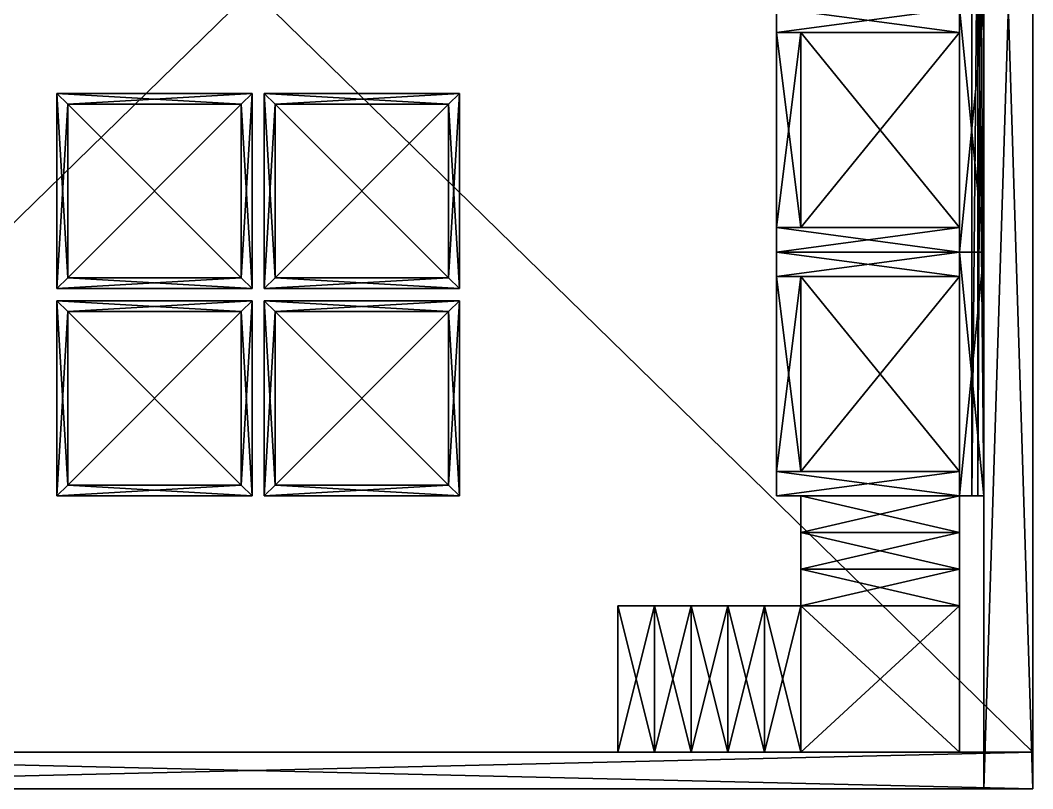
# Model space of a CAD drawing. Extents: x -512 to 512, y -512 to 512.
# Drawn here: x -152 to 512, y -512 to -8 of the extents above; entities that cross this region are included whole.
import ezdxf

# ---------------------------------------------------------------- set-up
doc = ezdxf.new("R2010")
doc.units = 0

msp = doc.modelspace()

# ---------------------------------------------------------------- meshes
at = {"layer": 'OBJECT009', "color": 50}
mesh = msp.add_polyface(dxfattribs=at)
corners = [(-512, -512, 256), (-512, -488, 256), (512, -488, 256), (512, -512, 256), (-512, -488, 224), (-512, -512, 224), (512, -512, 224), (512, -488, 224)]
mesh.append_faces([[corners[k] for k in face] for face in [(1, 3, 0), (5, 7, 4), (4, 0, 5), (6, 2, 7), (7, 1, 4), (5, 3, 6)]], dxfattribs={"vtx0": -1})
mesh.append_faces([[corners[k] for k in face] for face in [(1, 2, 3), (5, 6, 7), (4, 1, 0), (6, 3, 2), (7, 2, 1), (5, 0, 3)]], dxfattribs={"vtx2": -1})
at = {"layer": 'OBJECT060', "color": 50}
mesh = msp.add_polyface(dxfattribs=at)
corners = [(476, -320, 32), (476, 512, 32), (480, 512, 32), (480, -320, 32), (476, 512), (476, -320), (480, -320), (480, 512)]
mesh.append_faces([[corners[k] for k in face] for face in [(1, 3, 0), (5, 7, 4), (6, 2, 7), (4, 0, 5), (7, 1, 4), (5, 3, 6)]], dxfattribs={"vtx0": -1})
mesh.append_faces([[corners[k] for k in face] for face in [(1, 2, 3), (5, 6, 7), (6, 3, 2), (4, 1, 0), (7, 2, 1), (5, 0, 3)]], dxfattribs={"vtx2": -1})
at = {"layer": 'OBJECT061', "color": 50}
mesh = msp.add_polyface(dxfattribs=at)
corners = [(472, -320, 48), (472, 512, 48), (480, 512, 48), (480, -320, 48), (472, 512, 32), (472, -320, 32), (480, -320, 32), (480, 512, 32)]
mesh.append_faces([[corners[k] for k in face] for face in [(1, 3, 0), (5, 7, 4), (6, 2, 7), (4, 0, 5), (7, 1, 4), (5, 3, 6)]], dxfattribs={"vtx0": -1})
mesh.append_faces([[corners[k] for k in face] for face in [(1, 2, 3), (5, 6, 7), (6, 3, 2), (4, 1, 0), (7, 2, 1), (5, 0, 3)]], dxfattribs={"vtx2": -1})
at = {"layer": 'OBJECT066', "color": 50}
mesh = msp.add_polyface(dxfattribs=at)
corners = [(360, -344, -16), (360, -320, -16), (464, -320, -16), (464, -344, -16), (360, -320, -32), (360, -344, -32), (464, -344, -32), (464, -320, -32)]
mesh.append_faces([[corners[k] for k in face] for face in [(1, 3, 0), (5, 7, 4), (6, 2, 7), (4, 0, 5), (7, 1, 4), (5, 3, 6)]], dxfattribs={"vtx0": -1})
mesh.append_faces([[corners[k] for k in face] for face in [(1, 2, 3), (5, 6, 7), (6, 3, 2), (4, 1, 0), (7, 2, 1), (5, 0, 3)]], dxfattribs={"vtx2": -1})
at = {"layer": 'OBJECT067', "color": 50}
mesh = msp.add_polyface(dxfattribs=at)
corners = [(360, -368, -40), (360, -344, -40), (464, -344, -40), (464, -368, -40), (360, -344, -56), (360, -368, -56), (464, -368, -56), (464, -344, -56)]
mesh.append_faces([[corners[k] for k in face] for face in [(1, 3, 0), (5, 7, 4), (6, 2, 7), (4, 0, 5), (7, 1, 4), (5, 3, 6)]], dxfattribs={"vtx0": -1})
mesh.append_faces([[corners[k] for k in face] for face in [(1, 2, 3), (5, 6, 7), (6, 3, 2), (4, 1, 0), (7, 2, 1), (5, 0, 3)]], dxfattribs={"vtx2": -1})
at = {"layer": 'OBJECT068', "color": 50}
mesh = msp.add_polyface(dxfattribs=at)
corners = [(360, -392, -64), (360, -368, -64), (464, -368, -64), (464, -392, -64), (360, -368, -80), (360, -392, -80), (464, -392, -80), (464, -368, -80)]
mesh.append_faces([[corners[k] for k in face] for face in [(1, 3, 0), (5, 7, 4), (6, 2, 7), (4, 0, 5), (7, 1, 4), (5, 3, 6)]], dxfattribs={"vtx0": -1})
mesh.append_faces([[corners[k] for k in face] for face in [(1, 2, 3), (5, 6, 7), (6, 3, 2), (4, 1, 0), (7, 2, 1), (5, 0, 3)]], dxfattribs={"vtx2": -1})
at = {"layer": 'OBJECT069', "color": 50}
mesh = msp.add_polyface(dxfattribs=at)
corners = [(360, -488, -88), (360, -392, -88), (464, -392, -88), (464, -488, -88), (360, -392, -104), (360, -488, -104), (464, -488, -104), (464, -392, -104)]
mesh.append_faces([[corners[k] for k in face] for face in [(1, 3, 0), (5, 7, 4), (6, 2, 7), (4, 0, 5), (7, 1, 4), (5, 3, 6)]], dxfattribs={"vtx0": -1})
mesh.append_faces([[corners[k] for k in face] for face in [(1, 2, 3), (5, 6, 7), (6, 3, 2), (4, 1, 0), (7, 2, 1), (5, 0, 3)]], dxfattribs={"vtx2": -1})
at = {"layer": 'OBJECT070', "color": 50}
mesh = msp.add_polyface(dxfattribs=at)
corners = [(336, -488, -112), (336, -392, -112), (360, -392, -112), (360, -488, -112), (336, -392, -128), (336, -488, -128), (360, -488, -128), (360, -392, -128)]
mesh.append_faces([[corners[k] for k in face] for face in [(1, 3, 0), (5, 7, 4), (6, 2, 7), (4, 0, 5), (7, 1, 4), (5, 3, 6)]], dxfattribs={"vtx0": -1})
mesh.append_faces([[corners[k] for k in face] for face in [(1, 2, 3), (5, 6, 7), (6, 3, 2), (4, 1, 0), (7, 2, 1), (5, 0, 3)]], dxfattribs={"vtx2": -1})
at = {"layer": 'OBJECT071', "color": 50}
mesh = msp.add_polyface(dxfattribs=at)
corners = [(312, -488, -136), (312, -392, -136), (336, -392, -136), (336, -488, -136), (312, -392, -152), (312, -488, -152), (336, -488, -152), (336, -392, -152)]
mesh.append_faces([[corners[k] for k in face] for face in [(1, 3, 0), (5, 7, 4), (6, 2, 7), (4, 0, 5), (7, 1, 4), (5, 3, 6)]], dxfattribs={"vtx0": -1})
mesh.append_faces([[corners[k] for k in face] for face in [(1, 2, 3), (5, 6, 7), (6, 3, 2), (4, 1, 0), (7, 2, 1), (5, 0, 3)]], dxfattribs={"vtx2": -1})
at = {"layer": 'OBJECT072', "color": 50}
mesh = msp.add_polyface(dxfattribs=at)
corners = [(288, -488, -160), (288, -392, -160), (312, -392, -160), (312, -488, -160), (288, -392, -176), (288, -488, -176), (312, -488, -176), (312, -392, -176)]
mesh.append_faces([[corners[k] for k in face] for face in [(1, 3, 0), (5, 7, 4), (6, 2, 7), (4, 0, 5), (7, 1, 4), (5, 3, 6)]], dxfattribs={"vtx0": -1})
mesh.append_faces([[corners[k] for k in face] for face in [(1, 2, 3), (5, 6, 7), (6, 3, 2), (4, 1, 0), (7, 2, 1), (5, 0, 3)]], dxfattribs={"vtx2": -1})
at = {"layer": 'OBJECT073', "color": 50}
mesh = msp.add_polyface(dxfattribs=at)
corners = [(264, -488, -184), (264, -392, -184), (288, -392, -184), (288, -488, -184), (264, -392, -200), (264, -488, -200), (288, -488, -200), (288, -392, -200)]
mesh.append_faces([[corners[k] for k in face] for face in [(1, 3, 0), (5, 7, 4), (6, 2, 7), (4, 0, 5), (7, 1, 4), (5, 3, 6)]], dxfattribs={"vtx0": -1})
mesh.append_faces([[corners[k] for k in face] for face in [(1, 2, 3), (5, 6, 7), (6, 3, 2), (4, 1, 0), (7, 2, 1), (5, 0, 3)]], dxfattribs={"vtx2": -1})
at = {"layer": 'OBJECT074', "color": 50}
mesh = msp.add_polyface(dxfattribs=at)
corners = [(240, -488, -208), (240, -392, -208), (264, -392, -208), (264, -488, -208), (240, -392, -224), (240, -488, -224), (264, -488, -224), (264, -392, -224)]
mesh.append_faces([[corners[k] for k in face] for face in [(1, 3, 0), (5, 7, 4), (6, 2, 7), (4, 0, 5), (7, 1, 4), (5, 3, 6)]], dxfattribs={"vtx0": -1})
mesh.append_faces([[corners[k] for k in face] for face in [(1, 2, 3), (5, 6, 7), (6, 3, 2), (4, 1, 0), (7, 2, 1), (5, 0, 3)]], dxfattribs={"vtx2": -1})
at = {"layer": 'OBJECT075', "color": 50}
mesh = msp.add_polyface(dxfattribs=at)
corners = [(-512, -512, -224), (-512, -488, -224), (512, -488, -224), (512, -512, -224), (-512, -488, -256), (-512, -512, -256), (512, -512, -256), (512, -488, -256)]
mesh.append_faces([[corners[k] for k in face] for face in [(1, 3, 0), (5, 7, 4), (4, 0, 5), (6, 2, 7), (7, 1, 4), (5, 3, 6)]], dxfattribs={"vtx0": -1})
mesh.append_faces([[corners[k] for k in face] for face in [(1, 2, 3), (5, 6, 7), (4, 1, 0), (6, 3, 2), (7, 2, 1), (5, 0, 3)]], dxfattribs={"vtx2": -1})
at = {"layer": 'OBJECT076', "color": 50}
mesh = msp.add_polyface(dxfattribs=at)
corners = [(-512, 512, -256), (-512, -488, -256), (512, -488, -256), (512, 512, -256), (-512, -488, -224), (-512, 512, -224), (512, 512, -224), (512, -488, -224)]
mesh.append_faces([[corners[k] for k in face] for face in [(1, 3, 0), (1, 5, 4), (3, 7, 6), (0, 6, 5), (2, 4, 7), (5, 7, 4)]], dxfattribs={"vtx0": -1})
mesh.append_faces([[corners[k] for k in face] for face in [(1, 2, 3), (1, 0, 5), (3, 2, 7), (0, 3, 6), (2, 1, 4), (5, 6, 7)]], dxfattribs={"vtx2": -1})
at = {"layer": 'OBJECT077', "color": 50}
mesh = msp.add_polyface(dxfattribs=at)
corners = [(480, -512), (480, -512, -224), (480, 512, -224), (480, 512), (512, 512, -224), (512, 512), (512, -512, -224), (512, -512)]
mesh.append_faces([[corners[k] for k in face] for face in [(1, 3, 0), (2, 5, 3), (1, 7, 6), (0, 5, 7), (2, 6, 4), (4, 7, 5)]], dxfattribs={"vtx0": -1})
mesh.append_faces([[corners[k] for k in face] for face in [(1, 2, 3), (2, 4, 5), (1, 0, 7), (0, 3, 5), (2, 1, 6), (4, 6, 7)]], dxfattribs={"vtx2": -1})
at = {"layer": 'OBJECT079', "color": 50}
mesh = msp.add_polyface(dxfattribs=at)
corners = [(-512, -488, 256), (-512, 512, 256), (512, 512, 256), (512, -488, 256), (-512, 512, 224), (-512, -488, 224), (512, -488, 224), (512, 512, 224)]
mesh.append_faces([[corners[k] for k in face] for face in [(1, 3, 0), (1, 5, 4), (3, 7, 6), (2, 4, 7), (0, 6, 5), (5, 7, 4)]], dxfattribs={"vtx0": -1})
mesh.append_faces([[corners[k] for k in face] for face in [(1, 2, 3), (1, 0, 5), (3, 2, 7), (2, 1, 4), (0, 3, 6), (5, 6, 7)]], dxfattribs={"vtx2": -1})
at = {"layer": 'OBJECT082', "color": 50}
mesh = msp.add_polyface(dxfattribs=at)
corners = [(480, -512, 224), (480, -512), (480, 512), (480, 512, 224), (512, 512), (512, 512, 224), (512, -512), (512, -512, 224)]
mesh.append_faces([[corners[k] for k in face] for face in [(1, 3, 0), (2, 5, 3), (1, 7, 6), (0, 5, 7), (2, 6, 4), (4, 7, 5)]], dxfattribs={"vtx0": -1})
mesh.append_faces([[corners[k] for k in face] for face in [(1, 2, 3), (2, 4, 5), (1, 0, 7), (0, 3, 5), (2, 1, 6), (4, 6, 7)]], dxfattribs={"vtx2": -1})
at = {"layer": 'OBJECT102', "color": 50}
mesh = msp.add_polyface(dxfattribs=at)
corners = [(344, -144), (344, -16), (360, -16), (360, -144), (344, -16, -32), (344, -144, -32), (360, -144, -32), (360, -16, -32)]
mesh.append_faces([[corners[k] for k in face] for face in [(1, 3, 0), (5, 7, 4), (6, 2, 7), (4, 0, 5), (7, 1, 4), (5, 3, 6)]], dxfattribs={"vtx0": -1})
mesh.append_faces([[corners[k] for k in face] for face in [(1, 2, 3), (5, 6, 7), (6, 3, 2), (4, 1, 0), (7, 2, 1), (5, 0, 3)]], dxfattribs={"vtx2": -1})
at = {"layer": 'OBJECT103', "color": 50}
mesh = msp.add_polyface(dxfattribs=at)
corners = [(344, -16), (344, 0), (464, 0), (464, -16), (344, 0, -32), (344, -16, -32), (464, -16, -32), (464, 0, -32)]
mesh.append_faces([[corners[k] for k in face] for face in [(1, 3, 0), (5, 7, 4), (6, 2, 7), (4, 0, 5), (7, 1, 4), (5, 3, 6)]], dxfattribs={"vtx0": -1})
mesh.append_faces([[corners[k] for k in face] for face in [(1, 2, 3), (5, 6, 7), (6, 3, 2), (4, 1, 0), (7, 2, 1), (5, 0, 3)]], dxfattribs={"vtx2": -1})
at = {"layer": 'OBJECT104', "color": 50}
mesh = msp.add_polyface(dxfattribs=at)
corners = [(464, -160), (464, 0), (480, 0), (480, -160), (464, 0, -32), (464, -160, -32), (480, -160, -32), (480, 0, -32)]
mesh.append_faces([[corners[k] for k in face] for face in [(1, 3, 0), (5, 7, 4), (6, 2, 7), (4, 0, 5), (7, 1, 4), (5, 3, 6)]], dxfattribs={"vtx0": -1})
mesh.append_faces([[corners[k] for k in face] for face in [(1, 2, 3), (5, 6, 7), (6, 3, 2), (4, 1, 0), (7, 2, 1), (5, 0, 3)]], dxfattribs={"vtx2": -1})
at = {"layer": 'OBJECT105', "color": 50}
mesh = msp.add_polyface(dxfattribs=at)
corners = [(344, -160), (344, -144), (464, -144), (464, -160), (344, -144, -32), (344, -160, -32), (464, -160, -32), (464, -144, -32)]
mesh.append_faces([[corners[k] for k in face] for face in [(1, 3, 0), (5, 7, 4), (6, 2, 7), (4, 0, 5), (7, 1, 4), (5, 3, 6)]], dxfattribs={"vtx0": -1})
mesh.append_faces([[corners[k] for k in face] for face in [(1, 2, 3), (5, 6, 7), (6, 3, 2), (4, 1, 0), (7, 2, 1), (5, 0, 3)]], dxfattribs={"vtx2": -1})
at = {"layer": 'OBJECT106', "color": 50}
mesh = msp.add_polyface(dxfattribs=at)
corners = [(360, -144, -8), (360, -16, -8), (464, -16, -8), (464, -144, -8), (360, -16, -24), (360, -144, -24), (464, -144, -24), (464, -16, -24)]
mesh.append_faces([[corners[k] for k in face] for face in [(1, 3, 0), (5, 7, 4), (6, 2, 7), (4, 0, 5), (7, 1, 4), (5, 3, 6)]], dxfattribs={"vtx0": -1})
mesh.append_faces([[corners[k] for k in face] for face in [(1, 2, 3), (5, 6, 7), (6, 3, 2), (4, 1, 0), (7, 2, 1), (5, 0, 3)]], dxfattribs={"vtx2": -1})
at = {"layer": 'OBJECT107', "color": 50}
mesh = msp.add_polyface(dxfattribs=at)
corners = [(344, -304), (344, -176), (360, -176), (360, -304), (344, -176, -32), (344, -304, -32), (360, -304, -32), (360, -176, -32)]
mesh.append_faces([[corners[k] for k in face] for face in [(1, 3, 0), (5, 7, 4), (6, 2, 7), (4, 0, 5), (7, 1, 4), (5, 3, 6)]], dxfattribs={"vtx0": -1})
mesh.append_faces([[corners[k] for k in face] for face in [(1, 2, 3), (5, 6, 7), (6, 3, 2), (4, 1, 0), (7, 2, 1), (5, 0, 3)]], dxfattribs={"vtx2": -1})
at = {"layer": 'OBJECT108', "color": 50}
mesh = msp.add_polyface(dxfattribs=at)
corners = [(344, -176), (344, -160), (464, -160), (464, -176), (344, -160, -32), (344, -176, -32), (464, -176, -32), (464, -160, -32)]
mesh.append_faces([[corners[k] for k in face] for face in [(1, 3, 0), (5, 7, 4), (6, 2, 7), (4, 0, 5), (7, 1, 4), (5, 3, 6)]], dxfattribs={"vtx0": -1})
mesh.append_faces([[corners[k] for k in face] for face in [(1, 2, 3), (5, 6, 7), (6, 3, 2), (4, 1, 0), (7, 2, 1), (5, 0, 3)]], dxfattribs={"vtx2": -1})
at = {"layer": 'OBJECT109', "color": 50}
mesh = msp.add_polyface(dxfattribs=at)
corners = [(464, -320), (464, -160), (480, -160), (480, -320), (464, -160, -32), (464, -320, -32), (480, -320, -32), (480, -160, -32)]
mesh.append_faces([[corners[k] for k in face] for face in [(1, 3, 0), (5, 7, 4), (6, 2, 7), (4, 0, 5), (7, 1, 4), (5, 3, 6)]], dxfattribs={"vtx0": -1})
mesh.append_faces([[corners[k] for k in face] for face in [(1, 2, 3), (5, 6, 7), (6, 3, 2), (4, 1, 0), (7, 2, 1), (5, 0, 3)]], dxfattribs={"vtx2": -1})
at = {"layer": 'OBJECT110', "color": 50}
mesh = msp.add_polyface(dxfattribs=at)
corners = [(344, -320), (344, -304), (464, -304), (464, -320), (344, -304, -32), (344, -320, -32), (464, -320, -32), (464, -304, -32)]
mesh.append_faces([[corners[k] for k in face] for face in [(1, 3, 0), (5, 7, 4), (6, 2, 7), (4, 0, 5), (7, 1, 4), (5, 3, 6)]], dxfattribs={"vtx0": -1})
mesh.append_faces([[corners[k] for k in face] for face in [(1, 2, 3), (5, 6, 7), (6, 3, 2), (4, 1, 0), (7, 2, 1), (5, 0, 3)]], dxfattribs={"vtx2": -1})
at = {"layer": 'OBJECT111', "color": 50}
mesh = msp.add_polyface(dxfattribs=at)
corners = [(360, -304, -8), (360, -176, -8), (464, -176, -8), (464, -304, -8), (360, -176, -24), (360, -304, -24), (464, -304, -24), (464, -176, -24)]
mesh.append_faces([[corners[k] for k in face] for face in [(1, 3, 0), (5, 7, 4), (6, 2, 7), (4, 0, 5), (7, 1, 4), (5, 3, 6)]], dxfattribs={"vtx0": -1})
mesh.append_faces([[corners[k] for k in face] for face in [(1, 2, 3), (5, 6, 7), (6, 3, 2), (4, 1, 0), (7, 2, 1), (5, 0, 3)]], dxfattribs={"vtx2": -1})
at = {"layer": 'OBJECT112', "color": 50}
mesh = msp.add_polyface(dxfattribs=at)
corners = [(0, -192, -208), (-7.111328, -199.110992, -200), (-120.889893, -199.110992, -200), (-128, -192, -208), (-128, -192, -216), (-120.889893, -199.110992, -216), (-7.111084, -199.110992, -216), (0, -192, -216)]
mesh.append_faces([[corners[k] for k in face] for face in [(1, 3, 0), (5, 7, 4), (0, 6, 1), (4, 2, 5), (5, 1, 6), (7, 3, 4)]], dxfattribs={"vtx0": -1})
mesh.append_faces([[corners[k] for k in face] for face in [(1, 2, 3), (5, 6, 7), (0, 7, 6), (4, 3, 2), (5, 2, 1), (7, 0, 3)]], dxfattribs={"vtx2": -1})
at = {"layer": 'OBJECT113', "color": 50}
mesh = msp.add_polyface(dxfattribs=at)
corners = [(0, -320, -208), (-7.110107, -312.88797, -200), (-7.110107, -199.110962, -200), (0, -192, -208), (-7.110107, -312.887634, -216), (0, -320, -216), (0, -192, -216), (-7.110107, -199.110901, -216)]
mesh.append_faces([[corners[k] for k in face] for face in [(1, 3, 0), (5, 7, 4), (0, 4, 1), (6, 2, 7), (7, 1, 4), (5, 3, 6)]], dxfattribs={"vtx0": -1})
mesh.append_faces([[corners[k] for k in face] for face in [(1, 2, 3), (5, 6, 7), (0, 5, 4), (6, 3, 2), (7, 2, 1), (5, 0, 3)]], dxfattribs={"vtx2": -1})
at = {"layer": 'OBJECT114', "color": 50}
mesh = msp.add_polyface(dxfattribs=at)
corners = [(-120.890625, -312.889008, -200), (-120.890625, -199.109375, -200), (-7.110107, -199.109375, -200), (-7.110107, -312.889008, -200), (-120.890625, -199.109375, -216), (-120.890625, -312.889008, -216), (-7.110107, -312.889008, -216), (-7.110107, -199.109375, -216)]
mesh.append_faces([[corners[k] for k in face] for face in [(1, 3, 0), (5, 7, 4), (4, 0, 5), (6, 2, 7), (7, 1, 4), (5, 3, 6)]], dxfattribs={"vtx0": -1})
mesh.append_faces([[corners[k] for k in face] for face in [(1, 2, 3), (5, 6, 7), (4, 1, 0), (6, 3, 2), (7, 2, 1), (5, 0, 3)]], dxfattribs={"vtx2": -1})
at = {"layer": 'OBJECT115', "color": 50}
mesh = msp.add_polyface(dxfattribs=at)
corners = [(-7.10791, -312.889008, -200), (0, -320, -208), (-128, -320, -208), (-120.889893, -312.889008, -200), (0, -320, -216), (-7.111816, -312.889008, -216), (-120.889893, -312.889008, -216), (-128, -320, -216)]
mesh.append_faces([[corners[k] for k in face] for face in [(1, 3, 0), (5, 7, 4), (4, 0, 5), (2, 6, 3), (5, 3, 6), (7, 1, 4)]], dxfattribs={"vtx0": -1})
mesh.append_faces([[corners[k] for k in face] for face in [(1, 2, 3), (5, 6, 7), (4, 1, 0), (2, 7, 6), (5, 0, 3), (7, 2, 1)]], dxfattribs={"vtx2": -1})
at = {"layer": 'OBJECT116', "color": 50}
mesh = msp.add_polyface(dxfattribs=at)
corners = [(-120.889893, -312.890411, -200), (-128, -320, -208), (-128, -192, -208), (-120.889893, -199.111053, -200), (-128, -320, -216), (-120.889893, -312.889923, -216), (-120.889893, -199.111053, -216), (-128, -192, -216)]
mesh.append_faces([[corners[k] for k in face] for face in [(1, 3, 0), (5, 7, 4), (4, 0, 5), (2, 6, 3), (5, 3, 6), (7, 1, 4)]], dxfattribs={"vtx0": -1})
mesh.append_faces([[corners[k] for k in face] for face in [(1, 2, 3), (5, 6, 7), (4, 1, 0), (2, 7, 6), (5, 0, 3), (7, 2, 1)]], dxfattribs={"vtx2": -1})
at = {"layer": 'OBJECT117', "color": 50}
mesh = msp.add_polyface(dxfattribs=at)
corners = [(136, -192, -208), (128.890625, -199.110992, -200), (15.109985, -199.110992, -200), (8, -192, -208), (8, -192, -216), (15.109985, -199.110992, -216), (128.890869, -199.110992, -216), (136, -192, -216)]
mesh.append_faces([[corners[k] for k in face] for face in [(1, 3, 0), (5, 7, 4), (0, 6, 1), (4, 2, 5), (5, 1, 6), (7, 3, 4)]], dxfattribs={"vtx0": -1})
mesh.append_faces([[corners[k] for k in face] for face in [(1, 2, 3), (5, 6, 7), (0, 7, 6), (4, 3, 2), (5, 2, 1), (7, 0, 3)]], dxfattribs={"vtx2": -1})
at = {"layer": 'OBJECT118', "color": 50}
mesh = msp.add_polyface(dxfattribs=at)
corners = [(136, -320, -208), (128.890015, -312.889954, -200), (128.890015, -199.110962, -200), (136, -192, -208), (128.890015, -312.886902, -216), (136, -320, -216), (136, -192, -216), (128.890015, -199.110962, -216)]
mesh.append_faces([[corners[k] for k in face] for face in [(1, 3, 0), (5, 7, 4), (0, 4, 1), (6, 2, 7), (7, 1, 4), (5, 3, 6)]], dxfattribs={"vtx0": -1})
mesh.append_faces([[corners[k] for k in face] for face in [(1, 2, 3), (5, 6, 7), (0, 5, 4), (6, 3, 2), (7, 2, 1), (5, 0, 3)]], dxfattribs={"vtx2": -1})
at = {"layer": 'OBJECT119', "color": 50}
mesh = msp.add_polyface(dxfattribs=at)
corners = [(15.109375, -312.889008, -200), (15.109375, -199.109375, -200), (128.890015, -199.109375, -200), (128.890015, -312.889008, -200), (15.109375, -199.109375, -216), (15.109375, -312.889008, -216), (128.890015, -312.889008, -216), (128.890015, -199.109375, -216)]
mesh.append_faces([[corners[k] for k in face] for face in [(1, 3, 0), (5, 7, 4), (4, 0, 5), (6, 2, 7), (7, 1, 4), (5, 3, 6)]], dxfattribs={"vtx0": -1})
mesh.append_faces([[corners[k] for k in face] for face in [(1, 2, 3), (5, 6, 7), (4, 1, 0), (6, 3, 2), (7, 2, 1), (5, 0, 3)]], dxfattribs={"vtx2": -1})
at = {"layer": 'OBJECT120', "color": 50}
mesh = msp.add_polyface(dxfattribs=at)
corners = [(128.88855, -312.889008, -200), (136, -320, -208), (8, -320, -208), (15.109985, -312.889008, -200), (136, -320, -216), (128.890015, -312.889008, -216), (15.109985, -312.889008, -216), (8, -320, -216)]
mesh.append_faces([[corners[k] for k in face] for face in [(1, 3, 0), (5, 7, 4), (4, 0, 5), (2, 6, 3), (5, 3, 6), (7, 1, 4)]], dxfattribs={"vtx0": -1})
mesh.append_faces([[corners[k] for k in face] for face in [(1, 2, 3), (5, 6, 7), (4, 1, 0), (2, 7, 6), (5, 0, 3), (7, 2, 1)]], dxfattribs={"vtx2": -1})
at = {"layer": 'OBJECT121', "color": 50}
mesh = msp.add_polyface(dxfattribs=at)
corners = [(15.109985, -312.890808, -200), (8, -320, -208), (8, -192, -208), (15.109985, -199.110992, -200), (8, -320, -216), (15.109985, -312.888611, -216), (15.109985, -199.110992, -216), (8, -192, -216)]
mesh.append_faces([[corners[k] for k in face] for face in [(1, 3, 0), (5, 7, 4), (4, 0, 5), (2, 6, 3), (5, 3, 6), (7, 1, 4)]], dxfattribs={"vtx0": -1})
mesh.append_faces([[corners[k] for k in face] for face in [(1, 2, 3), (5, 6, 7), (4, 1, 0), (2, 7, 6), (5, 0, 3), (7, 2, 1)]], dxfattribs={"vtx2": -1})
at = {"layer": 'OBJECT122', "color": 50}
mesh = msp.add_polyface(dxfattribs=at)
corners = [(136, -56, -208), (128.891113, -63.110992, -200), (15.109985, -63.110992, -200), (8, -56, -208), (8, -56, -216), (15.109863, -63.110992, -216), (128.890869, -63.110992, -216), (136, -56, -216)]
mesh.append_faces([[corners[k] for k in face] for face in [(1, 3, 0), (5, 7, 4), (0, 6, 1), (4, 2, 5), (5, 1, 6), (7, 3, 4)]], dxfattribs={"vtx0": -1})
mesh.append_faces([[corners[k] for k in face] for face in [(1, 2, 3), (5, 6, 7), (0, 7, 6), (4, 3, 2), (5, 2, 1), (7, 0, 3)]], dxfattribs={"vtx2": -1})
at = {"layer": 'OBJECT123', "color": 50}
mesh = msp.add_polyface(dxfattribs=at)
corners = [(136, -184, -208), (128.890015, -176.889343, -200), (128.890015, -63.111023, -200), (136, -56, -208), (128.890015, -176.889008, -216), (136, -184, -216), (136, -56, -216), (128.890015, -63.111023, -216)]
mesh.append_faces([[corners[k] for k in face] for face in [(1, 3, 0), (5, 7, 4), (0, 4, 1), (6, 2, 7), (7, 1, 4), (5, 3, 6)]], dxfattribs={"vtx0": -1})
mesh.append_faces([[corners[k] for k in face] for face in [(1, 2, 3), (5, 6, 7), (0, 5, 4), (6, 3, 2), (7, 2, 1), (5, 0, 3)]], dxfattribs={"vtx2": -1})
at = {"layer": 'OBJECT124', "color": 50}
mesh = msp.add_polyface(dxfattribs=at)
corners = [(15.109375, -176.889008, -200), (15.109375, -63.109375, -200), (128.890015, -63.109375, -200), (128.890015, -176.889008, -200), (15.109375, -63.109375, -216), (15.109375, -176.889008, -216), (128.890015, -176.889008, -216), (128.890015, -63.109375, -216)]
mesh.append_faces([[corners[k] for k in face] for face in [(1, 3, 0), (5, 7, 4), (4, 0, 5), (6, 2, 7), (7, 1, 4), (5, 3, 6)]], dxfattribs={"vtx0": -1})
mesh.append_faces([[corners[k] for k in face] for face in [(1, 2, 3), (5, 6, 7), (4, 1, 0), (6, 3, 2), (7, 2, 1), (5, 0, 3)]], dxfattribs={"vtx2": -1})
at = {"layer": 'OBJECT125', "color": 50}
mesh = msp.add_polyface(dxfattribs=at)
corners = [(128.889038, -176.889008, -200), (136, -184, -208), (8, -184, -208), (15.109985, -176.889008, -200), (136, -184, -216), (128.890015, -176.889008, -216), (15.109985, -176.889008, -216), (8, -184, -216)]
mesh.append_faces([[corners[k] for k in face] for face in [(1, 3, 0), (5, 7, 4), (4, 0, 5), (2, 6, 3), (5, 3, 6), (7, 1, 4)]], dxfattribs={"vtx0": -1})
mesh.append_faces([[corners[k] for k in face] for face in [(1, 2, 3), (5, 6, 7), (4, 1, 0), (2, 7, 6), (5, 0, 3), (7, 2, 1)]], dxfattribs={"vtx2": -1})
at = {"layer": 'OBJECT126', "color": 50}
mesh = msp.add_polyface(dxfattribs=at)
corners = [(15.109985, -176.890198, -200), (8, -184, -208), (8, -56, -208), (15.109985, -63.111053, -200), (8, -184, -216), (15.109985, -176.88797, -216), (15.109985, -63.111053, -216), (8, -56, -216)]
mesh.append_faces([[corners[k] for k in face] for face in [(1, 3, 0), (5, 7, 4), (4, 0, 5), (2, 6, 3), (5, 3, 6), (7, 1, 4)]], dxfattribs={"vtx0": -1})
mesh.append_faces([[corners[k] for k in face] for face in [(1, 2, 3), (5, 6, 7), (4, 1, 0), (2, 7, 6), (5, 0, 3), (7, 2, 1)]], dxfattribs={"vtx2": -1})
at = {"layer": 'OBJECT127', "color": 50}
mesh = msp.add_polyface(dxfattribs=at)
corners = [(0, -56, -208), (-7.11084, -63.110992, -200), (-120.889893, -63.110992, -200), (-128, -56, -208), (-128, -56, -216), (-120.889893, -63.110992, -216), (-7.111084, -63.110992, -216), (0, -56, -216)]
mesh.append_faces([[corners[k] for k in face] for face in [(1, 3, 0), (5, 7, 4), (0, 6, 1), (4, 2, 5), (5, 1, 6), (7, 3, 4)]], dxfattribs={"vtx0": -1})
mesh.append_faces([[corners[k] for k in face] for face in [(1, 2, 3), (5, 6, 7), (0, 7, 6), (4, 3, 2), (5, 2, 1), (7, 0, 3)]], dxfattribs={"vtx2": -1})
at = {"layer": 'OBJECT128', "color": 50}
mesh = msp.add_polyface(dxfattribs=at)
corners = [(0, -184, -208), (-7.110107, -176.888489, -200), (-7.110107, -63.110992, -200), (0, -56, -208), (-7.110107, -176.888153, -216), (0, -184, -216), (0, -56, -216), (-7.110107, -63.110931, -216)]
mesh.append_faces([[corners[k] for k in face] for face in [(1, 3, 0), (5, 7, 4), (0, 4, 1), (6, 2, 7), (7, 1, 4), (5, 3, 6)]], dxfattribs={"vtx0": -1})
mesh.append_faces([[corners[k] for k in face] for face in [(1, 2, 3), (5, 6, 7), (0, 5, 4), (6, 3, 2), (7, 2, 1), (5, 0, 3)]], dxfattribs={"vtx2": -1})
at = {"layer": 'OBJECT129', "color": 50}
mesh = msp.add_polyface(dxfattribs=at)
corners = [(-120.890625, -176.889008, -200), (-120.890625, -63.109375, -200), (-7.110107, -63.109375, -200), (-7.110107, -176.889008, -200), (-120.890625, -63.109375, -216), (-120.890625, -176.889008, -216), (-7.110107, -176.889008, -216), (-7.110107, -63.109375, -216)]
mesh.append_faces([[corners[k] for k in face] for face in [(1, 3, 0), (5, 7, 4), (4, 0, 5), (6, 2, 7), (7, 1, 4), (5, 3, 6)]], dxfattribs={"vtx0": -1})
mesh.append_faces([[corners[k] for k in face] for face in [(1, 2, 3), (5, 6, 7), (4, 1, 0), (6, 3, 2), (7, 2, 1), (5, 0, 3)]], dxfattribs={"vtx2": -1})
at = {"layer": 'OBJECT130', "color": 50}
mesh = msp.add_polyface(dxfattribs=at)
corners = [(-7.110107, -176.889008, -200), (0, -184, -208), (-128, -184, -208), (-120.889893, -176.889008, -200), (0, -184, -216), (-7.111816, -176.889008, -216), (-120.889893, -176.889008, -216), (-128, -184, -216)]
mesh.append_faces([[corners[k] for k in face] for face in [(1, 3, 0), (5, 7, 4), (4, 0, 5), (2, 6, 3), (5, 3, 6), (7, 1, 4)]], dxfattribs={"vtx0": -1})
mesh.append_faces([[corners[k] for k in face] for face in [(1, 2, 3), (5, 6, 7), (4, 1, 0), (2, 7, 6), (5, 0, 3), (7, 2, 1)]], dxfattribs={"vtx2": -1})
at = {"layer": 'OBJECT131', "color": 50}
mesh = msp.add_polyface(dxfattribs=at)
corners = [(-120.889893, -176.888245, -200), (-128, -184, -208), (-128, -56, -208), (-120.889893, -63.111053, -200), (-128, -184, -216), (-120.889893, -176.890472, -216), (-120.889893, -63.111084, -216), (-128, -56, -216)]
mesh.append_faces([[corners[k] for k in face] for face in [(1, 3, 0), (5, 7, 4), (4, 0, 5), (2, 6, 3), (5, 3, 6), (7, 1, 4)]], dxfattribs={"vtx0": -1})
mesh.append_faces([[corners[k] for k in face] for face in [(1, 2, 3), (5, 6, 7), (4, 1, 0), (2, 7, 6), (5, 0, 3), (7, 2, 1)]], dxfattribs={"vtx2": -1})

doc.saveas('drawing.dxf')
